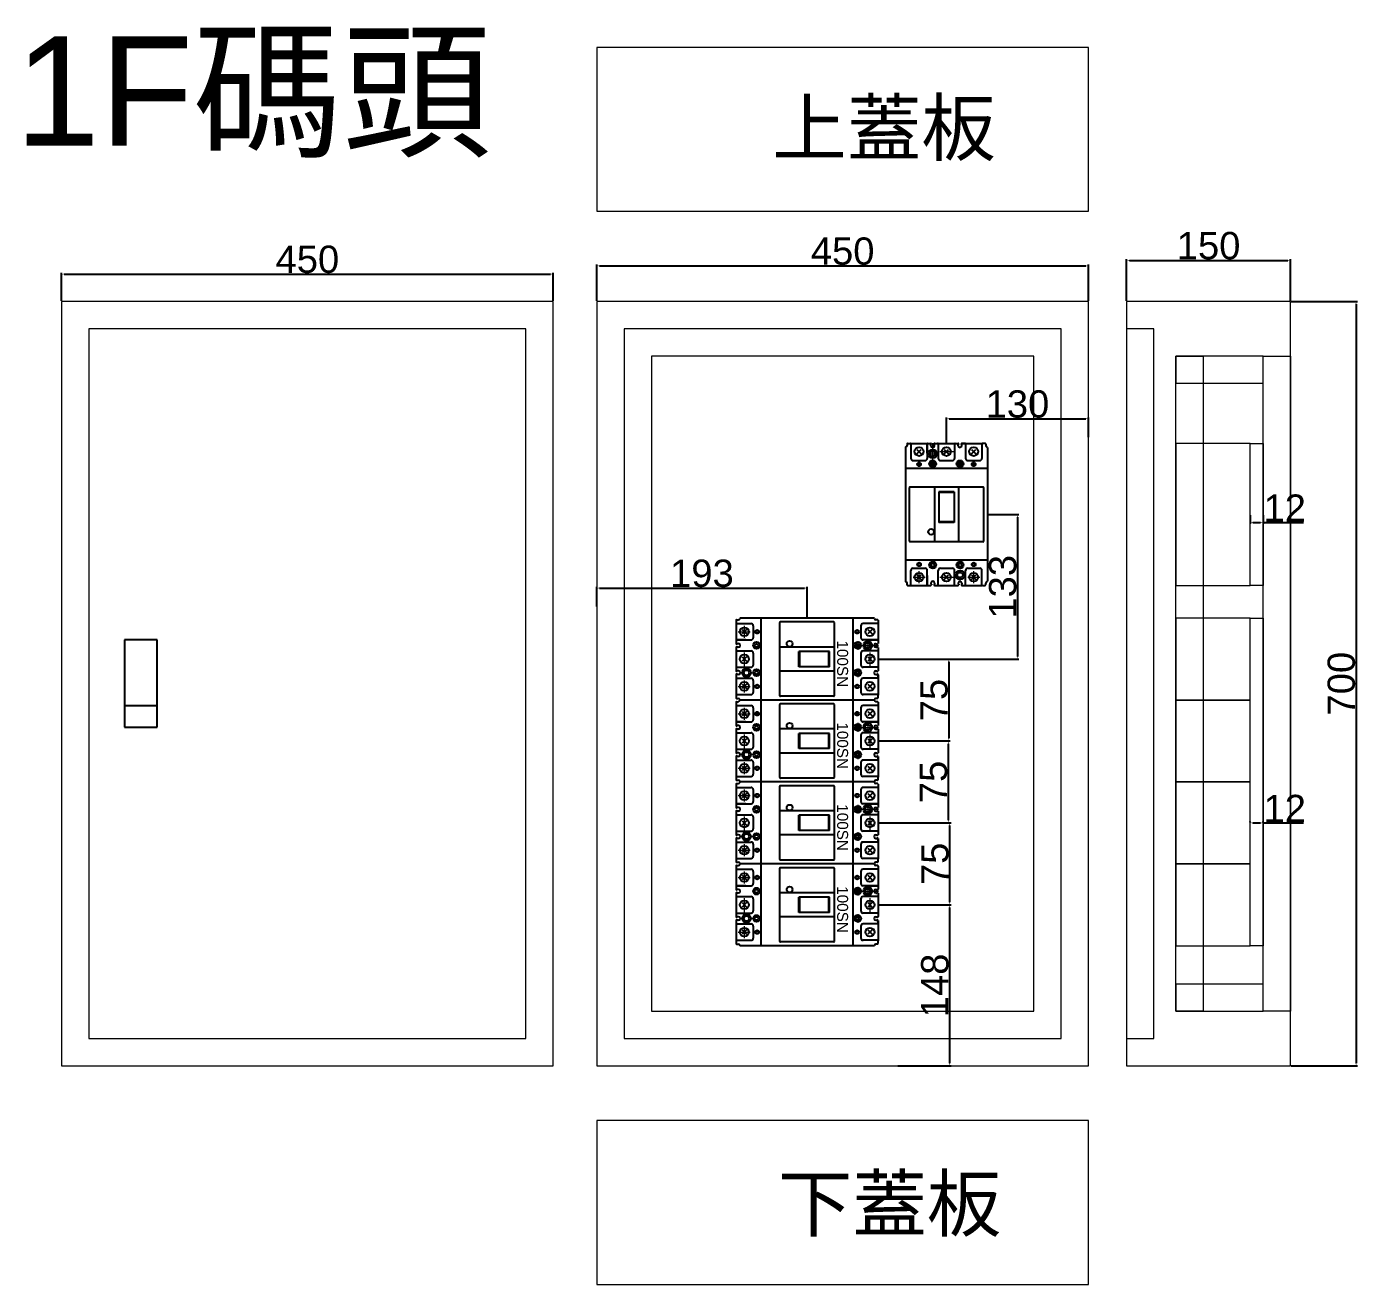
# Model space of a CAD drawing. Header units: millimetres. Extents: x -15161 to 10473752, y -72817 to 33960.
# Drawn here: x 73746 to 74966, y -71213 to -70062 of the extents above; entities that cross this region are included whole.
import ezdxf
from ezdxf.enums import TextEntityAlignment as Align

# ---------------------------------------------------------------- set-up
doc = ezdxf.new("R2010")
doc.units = ezdxf.units.MM
doc.layers.add('1', color=7, linetype='Continuous', lineweight=9)
doc.styles.get("Standard").update_dxf_attribs({"font": 'arial.ttf'})
doc.dimstyles.new('ISO-25', dxfattribs={"dimtxt": 25, "dimasz": 2.5, "dimexe": 1.25, "dimexo": 0.625, "dimtad": 1, "dimdec": 0, "dimtxsty": 'Standard', "dimcen": 2.5, "dimadec": 0, "dimazin": 0, "dimtfac": 1, "dimtdec": 0, "dimtmove": 0, "dimatfit": 3, "dimfxl": 1, "dimarcsym": 0})

# ---------------------------------------------------------------- blocks, each defined once
blk = doc.blocks.new('3P100SN')
for p, q in [((-37.8, 3.6), (-37.8, -118.6)), ((-36.3, 7), (-36.3, 5.5)), ((-35.8, 7.5), (-33.3, 7.5)), ((-33.3, 7.5), (-14.5, 7.5)), ((-32.8, 7), (-32.8, -6.2)), ((-27.3, 2), (-23.3, -2)), ((-27.3, -2), (-23.3, 2)), ((-17.8, 7), (-17.8, -6.2)), ((-17.8, -1.5), (-17.8, 7)), ((-17.3, 7.5), (-14.5, 7.5)), ((-14.4, 5.4), (-14.4, 6.4)), ((-14.4, 6.4), (-14, 6.4)), ((-14, 6.4), (-14, 7)), ((-11.5, 6.4), (-11.5, 7)), ((-11.5, 6.4), (-11.1, 6.4)), ((-11.1, 5.4), (-11.1, 6.4)), ((-11, 7.5), (-8.3, 7.5)), ((-11, 7.5), (10.5, 7.5)), ((-7.8, 7), (-7.8, -6.2)), ((-2.3, -2), (1.7, 2)), ((-2.3, 2), (1.7, -2)), ((7.2, 7), (7.2, -6.2)), ((7.7, 7.5), (10.5, 7.5)), ((10.6, 6.4), (11, 6.4)), ((10.6, 5.4), (10.6, 6.4)), ((11, 6.4), (11, 7)), ((13.5, 6.4), (13.5, 7)), ((13.5, 6.4), (13.9, 6.4)), ((13.9, 5.4), (13.9, 6.4)), ((16.7, 7.5), (14, 7.5)), ((14, 7.5), (32.7, 7.5)), ((17.2, 7), (17.2, -6.2)), ((22.7, -2), (26.7, 2)), ((22.7, 2), (26.7, -2)), ((32.2, 7), (32.2, -6.2)), ((35.2, 7.5), (32.7, 7.5)), ((35.7, 7), (35.7, 5.5)), ((37.2, 3.6), (37.2, -118.6)), ((-30.8, -8.2), (-19.8, -8.2)), ((-5.8, -8.2), (5.2, -8.2)), ((19.2, -8.2), (30.2, -8.2)), ((37.2, -15.5), (-37.8, -15.5)), ((-34.3, -33), (-34.3, -82)), ((33.2, -32.5), (-33.8, -32.5)), ((-11.3, -33), (-11.3, -82)), ((10.7, -33), (10.7, -82)), ((33.7, -33), (33.7, -82)), ((-7.3, -36.9), (-7.3, -65)), ((6.7, -36.9), (-7.3, -36.9)), ((6.7, -37.5), (-7.3, -37.5)), ((6.7, -36.9), (6.7, -65)), ((6.7, -64.2), (-7.3, -64.2)), ((6.7, -65), (-7.3, -65)), ((33.2, -82.5), (-33.8, -82.5)), ((37.2, -99.5), (-37.8, -99.5)), ((-32.8, -122), (-32.8, -108.8)), ((-30.8, -106.8), (-19.8, -106.8)), ((-17.8, -122), (-17.8, -108.8)), ((-7.8, -122), (-7.8, -108.8)), ((-5.8, -106.8), (5.2, -106.8)), ((7.2, -122), (7.2, -108.8)), ((17.2, -122), (17.2, -108.8)), ((19.2, -106.8), (30.2, -106.8)), ((32.2, -122), (32.2, -108.8)), ((-36.3, -122), (-36.3, -120.5)), ((-27.3, -113), (-23.3, -117)), ((-27.3, -117), (-23.3, -113)), ((-17.8, -113.5), (-17.8, -122)), ((-14.4, -120.4), (-14.4, -121.4)), ((-14.4, -121.4), (-14, -121.4)), ((-14, -121.4), (-14, -122)), ((-11.5, -121.4), (-11.5, -122)), ((-11.5, -121.4), (-11.1, -121.4)), ((-11.1, -120.4), (-11.1, -121.4)), ((-2.3, -117), (1.7, -113)), ((-2.3, -113), (1.7, -117)), ((10.6, -120.4), (10.6, -121.4)), ((10.6, -121.4), (11, -121.4)), ((11, -121.4), (11, -122)), ((13.5, -121.4), (13.9, -121.4)), ((13.5, -121.4), (13.5, -122)), ((13.9, -120.4), (13.9, -121.4)), ((22.7, -113), (26.7, -117)), ((22.7, -117), (26.7, -113)), ((35.7, -122), (35.7, -120.5)), ((-35.8, -122.5), (-33.3, -122.5)), ((-33.3, -122.5), (-14.5, -122.5)), ((-17.3, -122.5), (-14.5, -122.5)), ((-11, -122.5), (-8.3, -122.5)), ((-11, -122.5), (10.5, -122.5)), ((7.7, -122.5), (10.5, -122.5)), ((14, -122.5), (16.7, -122.5)), ((14, -122.5), (32.2, -122.5)), ((32.7, -122.5), (35.2, -122.5))]:
    blk.add_line(p, q)
for centre, radius in [((-25.3, 0), 4.06), ((-12.8, -2), 4), ((-12.8, -2), 2.4), ((-0.3, 0), 4.06), ((24.7, 0), 4.06), ((-25.3, -11.7), 1.7), ((-25.3, -11.7), 1.2), ((-12.8, -11.2), 3.15), ((-12.8, -11.2), 1.6), ((12.2, -11.2), 3.15), ((12.2, -11.2), 1.6), ((24.7, -11.7), 1.7), ((24.7, -11.7), 1.2), ((-14.3, -73.5), 2.65), ((-25.3, -103.3), 1.7), ((-25.3, -103.3), 1.2), ((-12.8, -103.8), 3.15), ((-12.8, -103.8), 1.6), ((12.2, -113), 4), ((12.2, -103.8), 3.15), ((12.2, -103.8), 1.6), ((24.7, -103.3), 1.7), ((24.7, -103.3), 1.2), ((-25.3, -115), 4.06), ((-0.3, -115), 4.06), ((12.2, -113), 2.4), ((24.7, -115), 4.06)]:
    blk.add_circle(centre, radius)
for centre, radius, start, end in [((-37.3, 3.6), 0.5, 104.4775, 180), ((-37.8, 5.5), 1.5, 284.4775, 0), ((-35.8, 7), 0.5, 90, 180), ((-33.3, 7), 0.5, 0, 90), ((-17.3, 7), 0.5, 90, 180), ((-14.5, 7), 0.5, 0, 90), ((-12.8, 5.4), 1.65, 180, 0), ((-11, 7), 0.5, 90, 180), ((-8.3, 7), 0.5, 0, 90), ((7.7, 7), 0.5, 90, 180), ((10.5, 7), 0.5, 0, 90), ((12.2, 5.4), 1.65, 180, 0), ((14, 7), 0.5, 90, 180), ((16.7, 7), 0.5, 0, 90), ((32.7, 7), 0.5, 90, 180), ((35.2, 7), 0.5, 0, 90), ((37.2, 5.5), 1.5, 180, 255.5225), ((36.7, 3.6), 0.5, 0, 75.5225), ((-30.8, -6.2), 2, 180, 270), ((-19.8, -6.2), 2, 270, 0), ((-5.8, -6.2), 2, 180, 270), ((5.2, -6.2), 2, 270, 0), ((19.2, -6.2), 2, 180, 270), ((30.2, -6.2), 2, 270, 0), ((-33.8, -33), 0.5, 90, 180), ((-10.8, -33), 0.5, 90, 180), ((10.2, -33), 0.5, 0, 90), ((33.2, -33), 0.5, 0, 90), ((-33.8, -82), 0.5, 180, 270), ((-10.8, -82), 0.5, 180, 270), ((10.2, -82), 0.5, 270, 0), ((33.2, -82), 0.5, 270, 0), ((-30.8, -108.8), 2, 90, 180), ((-19.8, -108.8), 2, 0, 90), ((-5.8, -108.8), 2, 90, 180), ((5.2, -108.8), 2, 0, 90), ((19.2, -108.8), 2, 90, 180), ((30.2, -108.8), 2, 0, 90), ((-37.3, -118.6), 0.5, 180, 255.5225), ((-37.8, -120.5), 1.5, 0, 75.5225), ((-12.8, -120.4), 1.65, 0, 180), ((12.2, -120.4), 1.65, 0, 180), ((37.2, -120.5), 1.5, 104.4775, 180), ((36.7, -118.6), 0.5, 284.4775, 0), ((-35.8, -122), 0.5, 180, 270), ((-33.3, -122), 0.5, 270, 0), ((-17.3, -122), 0.5, 180, 270), ((-14.5, -122), 0.5, 270, 0), ((-11, -122), 0.5, 180, 270), ((-8.3, -122), 0.5, 270, 0), ((7.7, -122), 0.5, 180, 270), ((10.5, -122), 0.5, 270, 0), ((14, -122), 0.5, 180, 270), ((16.7, -122), 0.5, 270, 0), ((32.7, -122), 0.5, 180, 270), ((35.2, -122), 0.5, 270, 0)]:
    blk.add_arc(centre, radius, start, end)
at = {"layer": '1'}
for p, q in [((-12.8, -15.1), (-12.8, 7.7)), ((-6.3, 0), (6.3, 0)), ((-16.8, -2), (-8.8, -2)), ((-16.8, -11.2), (-8.8, -11.2)), ((8.2, -11.2), (16.2, -11.2)), ((-25.3, -120.5), (-25.3, -109.5)), ((24.7, -120.5), (24.7, -109.5)), ((-30.8, -115), (-19.8, -115)), ((-6.3, -115), (6.3, -115)), ((19.2, -115), (30.2, -115))]:
    blk.add_line(p, q, dxfattribs=at)
blk = doc.blocks.new('P-1')
for p, q in [((-14.8, -1.1), (-14.8, -81.1)), ((15.2, -1.1), (-14.8, -1.1)), ((15.2, -81.1), (15.2, -1.1)), ((-14.8, -61.1), (15.2, -61.1)), ((-14.8, -81.1), (15.2, -81.1))]:
    blk.add_line(p, q)
blk = doc.blocks.new('*D1027')
at = {"color": 0, "linetype": 'ByBlock', "lineweight": -2, "transparency": 16777216}
for p, q in [((74587.7, -70442.7), (74587.7, -70419.6)), ((74590.2, -70420.8), (74715.2, -70420.8)), ((74717.7, -70437.7), (74717.7, -70419.6))]:
    blk.add_line(p, q, dxfattribs=at)
at = {"color": 0, "linetype": 'ByBlock', "transparency": 16777216}
for points in [[(74590.2, -70420.4), (74590.2, -70421.2), (74587.7, -70420.8)], [(74715.2, -70420.4), (74715.2, -70421.2), (74717.7, -70420.8)]]:
    blk.add_solid(points, dxfattribs=at)
at = {"layer": 'Defpoints', "color": 0, "linetype": 'ByBlock', "transparency": 16777216}
for p in [(74717.7, -70420.8), (74717.7, -70438.3), (74587.7, -70443.3)]:
    blk.add_point(p, dxfattribs=at)
at = {"color": 0, "linetype": 'ByBlock', "lineweight": 9, "transparency": 16777216, "insert": (74652.7, -70407.4), "char_height": 25, "attachment_point": 5}
blk.add_mtext('130', dxfattribs=at)
blk = doc.blocks.new('*D1028')
at = {"color": 0, "linetype": 'ByBlock', "lineweight": -2, "transparency": 16777216}
for p, q in [((74625.8, -70508.3), (74653.9, -70508.3)), ((74652.7, -70510.8), (74652.7, -70638.3)), ((74525.8, -70640.8), (74653.9, -70640.8))]:
    blk.add_line(p, q, dxfattribs=at)
at = {"color": 0, "linetype": 'ByBlock', "transparency": 16777216}
for points in [[(74652.3, -70510.8), (74653.1, -70510.8), (74652.7, -70508.3)], [(74652.3, -70638.3), (74653.1, -70638.3), (74652.7, -70640.8)]]:
    blk.add_solid(points, dxfattribs=at)
at = {"layer": 'Defpoints', "color": 0, "linetype": 'ByBlock', "transparency": 16777216}
for p in [(74625.2, -70508.3), (74525.2, -70640.8), (74652.7, -70640.8)]:
    blk.add_point(p, dxfattribs=at)
at = {"color": 0, "linetype": 'ByBlock', "lineweight": 9, "transparency": 16777216, "insert": (74639.3, -70574.6), "char_height": 25, "attachment_point": 5, "rotation": 90}
blk.add_mtext('133', dxfattribs=at)
blk = doc.blocks.new('*D1029')
at = {"color": 0, "linetype": 'ByBlock', "lineweight": -2, "transparency": 16777216}
for p, q in [((74589.9, -70643.3), (74589.9, -70713.3)), ((74590.5, -70640.8), (74591.1, -70640.8)), ((74525.8, -70715.8), (74591.1, -70715.8))]:
    blk.add_line(p, q, dxfattribs=at)
at = {"color": 0, "linetype": 'ByBlock', "transparency": 16777216}
for points in [[(74589.5, -70643.3), (74590.3, -70643.3), (74589.9, -70640.8)], [(74589.5, -70713.3), (74590.3, -70713.3), (74589.9, -70715.8)]]:
    blk.add_solid(points, dxfattribs=at)
at = {"layer": 'Defpoints', "color": 0, "linetype": 'ByBlock', "transparency": 16777216}
for p in [(74589.9, -70640.8), (74525.2, -70715.8), (74589.9, -70715.8)]:
    blk.add_point(p, dxfattribs=at)
at = {"color": 0, "linetype": 'ByBlock', "lineweight": 9, "transparency": 16777216, "insert": (74576.5, -70678.3), "char_height": 25, "attachment_point": 5, "rotation": 90}
blk.add_mtext('75', dxfattribs=at)
blk = doc.blocks.new('*D1030')
at = {"color": 0, "linetype": 'ByBlock', "lineweight": -2, "transparency": 16777216}
for p, q in [((74559.1, -70715.8), (74590.6, -70715.8)), ((74589.4, -70718.3), (74589.4, -70788.3)), ((74525.8, -70790.8), (74590.6, -70790.8))]:
    blk.add_line(p, q, dxfattribs=at)
at = {"color": 0, "linetype": 'ByBlock', "transparency": 16777216}
for points in [[(74589, -70718.3), (74589.8, -70718.3), (74589.4, -70715.8)], [(74589, -70788.3), (74589.8, -70788.3), (74589.4, -70790.8)]]:
    blk.add_solid(points, dxfattribs=at)
at = {"layer": 'Defpoints', "color": 0, "linetype": 'ByBlock', "transparency": 16777216}
for p in [(74558.5, -70715.8), (74525.2, -70790.8), (74589.4, -70790.8)]:
    blk.add_point(p, dxfattribs=at)
at = {"color": 0, "linetype": 'ByBlock', "lineweight": 9, "transparency": 16777216, "insert": (74576, -70753.3), "char_height": 25, "attachment_point": 5, "rotation": 90}
blk.add_mtext('75', dxfattribs=at)
blk = doc.blocks.new('*D1031')
at = {"color": 0, "linetype": 'ByBlock', "lineweight": -2, "transparency": 16777216}
for p, q in [((74558.8, -70790.8), (74591.9, -70790.8)), ((74590.6, -70793.3), (74590.6, -70863.3)), ((74525.8, -70865.8), (74591.9, -70865.8))]:
    blk.add_line(p, q, dxfattribs=at)
at = {"color": 0, "linetype": 'ByBlock', "transparency": 16777216}
for points in [[(74590.2, -70793.3), (74591, -70793.3), (74590.6, -70790.8)], [(74590.2, -70863.3), (74591, -70863.3), (74590.6, -70865.8)]]:
    blk.add_solid(points, dxfattribs=at)
at = {"layer": 'Defpoints', "color": 0, "linetype": 'ByBlock', "transparency": 16777216}
for p in [(74558.2, -70790.8), (74525.2, -70865.8), (74590.6, -70865.8)]:
    blk.add_point(p, dxfattribs=at)
at = {"color": 0, "linetype": 'ByBlock', "lineweight": 9, "transparency": 16777216, "insert": (74577.3, -70828.3), "char_height": 25, "attachment_point": 5, "rotation": 90}
blk.add_mtext('75', dxfattribs=at)
blk = doc.blocks.new('*D1032')
at = {"color": 0, "linetype": 'ByBlock', "lineweight": -2, "transparency": 16777216}
for p, q in [((74543.3, -70865.8), (74591.9, -70865.8)), ((74590.6, -70868.3), (74590.6, -71010.8)), ((74543.3, -71013.3), (74591.9, -71013.3))]:
    blk.add_line(p, q, dxfattribs=at)
at = {"color": 0, "linetype": 'ByBlock', "transparency": 16777216}
for points in [[(74590.2, -70868.3), (74591, -70868.3), (74590.6, -70865.8)], [(74590.2, -71010.8), (74591, -71010.8), (74590.6, -71013.3)]]:
    blk.add_solid(points, dxfattribs=at)
at = {"layer": 'Defpoints', "color": 0, "linetype": 'ByBlock', "transparency": 16777216}
for p in [(74542.7, -70865.8), (74542.7, -71013.3), (74590.6, -71013.3)]:
    blk.add_point(p, dxfattribs=at)
at = {"color": 0, "linetype": 'ByBlock', "lineweight": 9, "transparency": 16777216, "insert": (74577.2, -70939.6), "char_height": 25, "attachment_point": 5, "rotation": 90}
blk.add_mtext('148', dxfattribs=at)
blk = doc.blocks.new('*D1033')
at = {"color": 0, "linetype": 'ByBlock', "lineweight": -2, "transparency": 16777216}
for p, q in [((74267.7, -70592.7), (74267.7, -70574.6)), ((74460.2, -70602.7), (74460.2, -70574.6)), ((74270.2, -70575.8), (74457.7, -70575.8))]:
    blk.add_line(p, q, dxfattribs=at)
at = {"color": 0, "linetype": 'ByBlock', "transparency": 16777216}
for points in [[(74270.2, -70575.4), (74270.2, -70576.2), (74267.7, -70575.8)], [(74457.7, -70575.4), (74457.7, -70576.2), (74460.2, -70575.8)]]:
    blk.add_solid(points, dxfattribs=at)
at = {"layer": 'Defpoints', "color": 0, "linetype": 'ByBlock', "transparency": 16777216}
for p in [(74460.2, -70575.8), (74267.7, -70593.3), (74460.2, -70603.3)]:
    blk.add_point(p, dxfattribs=at)
at = {"color": 0, "linetype": 'ByBlock', "lineweight": 9, "transparency": 16777216, "insert": (74363.9, -70562.4), "char_height": 25, "attachment_point": 5}
blk.add_mtext('193', dxfattribs=at)
blk = doc.blocks.new('*D1034')
at = {"color": 0, "linetype": 'ByBlock', "lineweight": -2, "transparency": 16777216}
for p, q in [((74865.7, -70508.9), (74865.7, -70517.1)), ((74877.7, -70508.9), (74877.7, -70517.1)), ((74868.2, -70515.8), (74875.2, -70515.8)), ((74877.7, -70515.8), (74914.6, -70515.8))]:
    blk.add_line(p, q, dxfattribs=at)
at = {"color": 0, "linetype": 'ByBlock', "transparency": 16777216}
for points in [[(74868.2, -70515.4), (74868.2, -70516.2), (74865.7, -70515.8)], [(74875.2, -70515.4), (74875.2, -70516.2), (74877.7, -70515.8)]]:
    blk.add_solid(points, dxfattribs=at)
at = {"layer": 'Defpoints', "color": 0, "linetype": 'ByBlock', "transparency": 16777216}
for p in [(74865.7, -70508.3), (74877.7, -70508.3), (74877.7, -70515.8)]:
    blk.add_point(p, dxfattribs=at)
at = {"color": 0, "linetype": 'ByBlock', "lineweight": 9, "transparency": 16777216, "insert": (74897.4, -70502.6), "char_height": 25, "attachment_point": 5}
blk.add_mtext('12', dxfattribs=at)
blk = doc.blocks.new('*D1035')
at = {"color": 0, "linetype": 'ByBlock', "lineweight": -2, "transparency": 16777216}
for p, q in [((74865.7, -70790.2), (74865.7, -70789.6)), ((74868.2, -70790.8), (74875.2, -70790.8)), ((74877.7, -70790.2), (74877.7, -70789.6)), ((74877.7, -70790.8), (74914.6, -70790.8))]:
    blk.add_line(p, q, dxfattribs=at)
at = {"color": 0, "linetype": 'ByBlock', "transparency": 16777216}
for points in [[(74868.2, -70790.4), (74868.2, -70791.2), (74865.7, -70790.8)], [(74875.2, -70790.4), (74875.2, -70791.2), (74877.7, -70790.8)]]:
    blk.add_solid(points, dxfattribs=at)
at = {"layer": 'Defpoints', "color": 0, "linetype": 'ByBlock', "transparency": 16777216}
for p in [(74865.7, -70790.8), (74877.7, -70790.8), (74877.7, -70790.8)]:
    blk.add_point(p, dxfattribs=at)
at = {"color": 0, "linetype": 'ByBlock', "lineweight": 9, "transparency": 16777216, "insert": (74897.4, -70777.6), "char_height": 25, "attachment_point": 5}
blk.add_mtext('12', dxfattribs=at)
blk = doc.blocks.new('*D1036')
at = {"color": 0, "linetype": 'ByBlock', "lineweight": -2, "transparency": 16777216}
for p, q in [((73777.7, -70312.7), (73777.7, -70287.1)), ((73780.2, -70288.3), (74225.2, -70288.3)), ((74227.7, -70312.7), (74227.7, -70287.1))]:
    blk.add_line(p, q, dxfattribs=at)
at = {"color": 0, "linetype": 'ByBlock', "transparency": 16777216}
for points in [[(73780.2, -70287.9), (73780.2, -70288.7), (73777.7, -70288.3)], [(74225.2, -70287.9), (74225.2, -70288.7), (74227.7, -70288.3)]]:
    blk.add_solid(points, dxfattribs=at)
at = {"layer": 'Defpoints', "color": 0, "linetype": 'ByBlock', "transparency": 16777216}
for p in [(74227.7, -70288.3), (73777.7, -70313.3), (74227.7, -70313.3)]:
    blk.add_point(p, dxfattribs=at)
at = {"color": 0, "linetype": 'ByBlock', "lineweight": 9, "transparency": 16777216, "insert": (74002.7, -70274.9), "char_height": 25, "attachment_point": 5}
blk.add_mtext('450', dxfattribs=at)
blk = doc.blocks.new('*D1037')
at = {"color": 0, "linetype": 'ByBlock', "lineweight": -2, "transparency": 16777216}
for p, q in [((74267.7, -70312.7), (74267.7, -70279.6)), ((74270.2, -70280.8), (74715.2, -70280.8)), ((74717.7, -70312.7), (74717.7, -70279.6))]:
    blk.add_line(p, q, dxfattribs=at)
at = {"color": 0, "linetype": 'ByBlock', "transparency": 16777216}
for points in [[(74270.2, -70280.4), (74270.2, -70281.2), (74267.7, -70280.8)], [(74715.2, -70280.4), (74715.2, -70281.2), (74717.7, -70280.8)]]:
    blk.add_solid(points, dxfattribs=at)
at = {"layer": 'Defpoints', "color": 0, "linetype": 'ByBlock', "transparency": 16777216}
for p in [(74717.7, -70280.8), (74267.7, -70313.3), (74717.7, -70313.3)]:
    blk.add_point(p, dxfattribs=at)
at = {"color": 0, "linetype": 'ByBlock', "lineweight": 9, "transparency": 16777216, "insert": (74492.7, -70267.4), "char_height": 25, "attachment_point": 5}
blk.add_mtext('450', dxfattribs=at)
blk = doc.blocks.new('*D1038')
at = {"color": 0, "linetype": 'ByBlock', "lineweight": -2, "transparency": 16777216}
for p, q in [((74752.7, -70312.7), (74752.7, -70274.6)), ((74755.2, -70275.8), (74900.2, -70275.8)), ((74902.7, -70312.7), (74902.7, -70274.6))]:
    blk.add_line(p, q, dxfattribs=at)
at = {"color": 0, "linetype": 'ByBlock', "transparency": 16777216}
for points in [[(74755.2, -70275.4), (74755.2, -70276.2), (74752.7, -70275.8)], [(74900.2, -70275.4), (74900.2, -70276.2), (74902.7, -70275.8)]]:
    blk.add_solid(points, dxfattribs=at)
at = {"layer": 'Defpoints', "color": 0, "linetype": 'ByBlock', "transparency": 16777216}
for p in [(74902.7, -70275.8), (74752.7, -70313.3), (74902.7, -70313.3)]:
    blk.add_point(p, dxfattribs=at)
at = {"color": 0, "linetype": 'ByBlock', "lineweight": 9, "transparency": 16777216, "insert": (74827.7, -70262.4), "char_height": 25, "attachment_point": 5}
blk.add_mtext('150', dxfattribs=at)
blk = doc.blocks.new('*D1039')
at = {"color": 0, "linetype": 'ByBlock', "lineweight": -2, "transparency": 16777216}
for p, q in [((74903.3, -70313.3), (74963.9, -70313.3)), ((74962.7, -70315.8), (74962.7, -71010.8)), ((74903.3, -71013.3), (74963.9, -71013.3))]:
    blk.add_line(p, q, dxfattribs=at)
at = {"color": 0, "linetype": 'ByBlock', "transparency": 16777216}
for points in [[(74962.3, -70315.8), (74963.1, -70315.8), (74962.7, -70313.3)], [(74962.3, -71010.8), (74963.1, -71010.8), (74962.7, -71013.3)]]:
    blk.add_solid(points, dxfattribs=at)
at = {"layer": 'Defpoints', "color": 0, "linetype": 'ByBlock', "transparency": 16777216}
for p in [(74902.7, -70313.3), (74902.7, -71013.3), (74962.7, -71013.3)]:
    blk.add_point(p, dxfattribs=at)
at = {"color": 0, "linetype": 'ByBlock', "lineweight": 9, "transparency": 16777216, "insert": (74949.3, -70663.3), "char_height": 25, "attachment_point": 5, "rotation": 90}
blk.add_mtext('700', dxfattribs=at)

msp = doc.modelspace()

# ---------------------------------------------------------------- linework, layer by layer
at = {"color": 0, "linetype": 'ByBlock', "lineweight": 9}
for points in [[(74267.6864, -70230.8026), (74717.6864, -70230.8026), (74717.6864, -70080.8026), (74267.6864, -70080.8026)], [(73777.6864, -71013.3026), (74227.6864, -71013.3026), (74227.6864, -70313.3026), (73777.6864, -70313.3026)], [(74267.6864, -71013.3026), (74717.6864, -71013.3026), (74717.6864, -70313.3026), (74267.6864, -70313.3026)], [(74752.6864, -71013.3026), (74902.6864, -71013.3026), (74902.6864, -70313.3026), (74752.6864, -70313.3026)], [(73802.6864, -70988.3026), (74202.6864, -70988.3026), (74202.6864, -70338.3026), (73802.6864, -70338.3026)], [(74292.6864, -70988.3026), (74692.6864, -70988.3026), (74692.6864, -70338.3026), (74292.6864, -70338.3026)], [(74752.6864, -70988.3026), (74777.6864, -70988.3026), (74777.6864, -70338.3026), (74752.6864, -70338.3026)], [(74797.6864, -70573.3026), (74865.6864, -70573.3026), (74865.6864, -70443.3026), (74797.6864, -70443.3026)], [(74797.6864, -70678.3026), (74865.6864, -70678.3026), (74865.6864, -70603.3026), (74797.6864, -70603.3026)], [(74797.6864, -70753.3026), (74865.6864, -70753.3026), (74865.6864, -70678.3026), (74797.6864, -70678.3026)], [(74797.6864, -70828.3026), (74865.6864, -70828.3026), (74865.6864, -70753.3026), (74797.6864, -70753.3026)], [(74797.6864, -70903.3026), (74865.6864, -70903.3026), (74865.6864, -70828.3026), (74797.6864, -70828.3026)], [(74267.6864, -71213.3026), (74717.6864, -71213.3026), (74717.6864, -71063.3026), (74267.6864, -71063.3026)]]:
    msp.add_lwpolyline(points, close=True, dxfattribs=at)
at = {"color": 1, "linetype": 'ByBlock', "lineweight": 9}
for points in [[(74317.6864, -70963.3026), (74667.6864, -70963.3026), (74667.6864, -70363.3026), (74317.6864, -70363.3026)], [(74797.6864, -70388.3026), (74877.6864, -70388.3026), (74877.6864, -70363.3026), (74797.6864, -70363.3026)], [(74822.6864, -70963.3026), (74797.6864, -70963.3026), (74797.6864, -70363.3026), (74822.6864, -70363.3026)], [(74902.6864, -70963.3026), (74877.6864, -70963.3026), (74877.6864, -70363.3026), (74902.6864, -70363.3026)], [(74797.6864, -70963.3026), (74877.6864, -70963.3026), (74877.6864, -70938.3026), (74797.6864, -70938.3026)]]:
    msp.add_lwpolyline(points, close=True, dxfattribs=at)
at = {"color": 2, "linetype": 'ByBlock', "lineweight": 9}
for points in [[(74865.6864, -70443.3026), (74877.6864, -70443.3026), (74877.6864, -70573.3026), (74865.6864, -70573.3026)], [(74865.6864, -70603.3026), (74877.6864, -70603.3026), (74877.6864, -70903.3026), (74865.6864, -70903.3026)]]:
    msp.add_lwpolyline(points, close=True, dxfattribs=at)

# ---------------------------------------------------------------- block references
at = {"color": 0, "linetype": 'ByBlock', "lineweight": 9}
for name, p in [('3P100SN', (74587.9822, -70450.8026)), ('P-1', (73850.0137, -70622.1793))]:
    msp.add_blockref(name, p, dxfattribs=at)
at = {"color": 0, "linetype": 'ByBlock', "lineweight": 9, "rotation": 270}
for p in [(74517.6864, -70641.0985), (74517.6864, -70716.0985), (74517.6864, -70791.0985), (74517.6864, -70866.0985)]:
    msp.add_blockref('3P100SN', p, dxfattribs=at)

# ---------------------------------------------------------------- texts
at = {"linetype": 'ByBlock', "lineweight": 9}
msp.add_text('1F碼頭', height=100, dxfattribs=at).set_placement((73953.0013, -70121.7539), align=Align.MIDDLE)
at = {"color": 0, "linetype": 'ByBlock', "lineweight": 9}
for s, p in [('上蓋板', (74428.3314, -70179.2953)), ('下蓋板', (74433.3314, -71164.2953))]:
    msp.add_text(s, height=50, dxfattribs=at).set_placement(p)
at = {"color": 0, "linetype": 'ByBlock', "lineweight": 9, "char_height": 10, "attachment_point": 1, "rotation": 270}
for insert in [(74497.6864, -70623.7488), (74497.6864, -70698.7488), (74497.6864, -70773.7488), (74497.6864, -70848.7488)]:
    msp.add_mtext('100SN', dxfattribs=dict(at, insert=insert))

# ---------------------------------------------------------------- dimensions: what is measured, and where the dimension line sits
at = {"color": 0, "linetype": 'ByBlock', "lineweight": 9}
for base, p1, p2, picture, middle in [((74717.6864, -70280.8026), (74267.6864, -70313.3026), (74717.6864, -70313.3026), '*D1037', (74492.6864, -70267.4133)), ((74902.6864, -70275.8026), (74752.6864, -70313.3026), (74902.6864, -70313.3026), '*D1038', (74827.6864, -70262.4133)), ((74227.6864, -70288.3026), (73777.6864, -70313.3026), (74227.6864, -70313.3026), '*D1036', (74002.6864, -70274.9133)), ((74717.6864, -70420.8026), (74587.6864, -70443.3026), (74717.6864, -70438.3026), '*D1027', (74652.6864, -70407.4048)), ((74877.6864, -70515.8026), (74865.6864, -70508.3026), (74877.6864, -70508.3026), '*D1034', (74897.4127, -70502.6265)), ((74460.1863630611, -70575.8026171678), (74267.6863630611, -70593.3026171678), (74460.1863630611, -70603.3026171678), '*D1033', (74363.9363630611, -70562.4047658718)), ((74877.6864, -70790.8026), (74865.6864, -70790.8026), (74877.6864, -70790.8026), '*D1035', (74897.4127, -70777.6265))]:
    dim = msp.add_linear_dim(base=base, p1=p1, p2=p2, dimstyle='ISO-25', override={"dimarcsym": 1}, dxfattribs=at)
    dim.commit()
    dim.dimension.update_dxf_attribs({"geometry": picture, "text_midpoint": middle})
for base, p1, p2, picture, middle in [((74962.6864, -71013.3026), (74902.6864, -70313.3026), (74902.6864, -71013.3026), '*D1039', (74949.297, -70663.3026)), ((74652.6863630612, -70640.8026171679), (74625.1863630611, -70508.3026171678), (74525.1863630611, -70640.8026171678), '*D1028', (74639.2885117652, -70574.5526171679)), ((74589.8739, -70715.8026), (74589.8739, -70640.8026), (74525.1864, -70715.8026), '*D1029', (74576.5357, -70678.3026)), ((74589.3739, -70790.8026), (74558.4676, -70715.8026), (74525.1864, -70790.8026), '*D1030', (74576.0357, -70753.3026)), ((74590.6239, -70865.8026), (74558.2176, -70790.8026), (74525.1864, -70865.8026), '*D1031', (74577.2857, -70828.3026)), ((74590.6238630612, -71013.3026171679), (74542.6863630611, -70865.8026171678), (74542.6863630611, -71013.3026171678), '*D1032', (74577.2345383682, -70939.5526171679))]:
    dim = msp.add_linear_dim(base=base, p1=p1, p2=p2, angle=90, dimstyle='ISO-25', override={"dimarcsym": 1}, dxfattribs=at)
    dim.commit()
    dim.dimension.update_dxf_attribs({"geometry": picture, "text_midpoint": middle})

doc.saveas('drawing.dxf')
